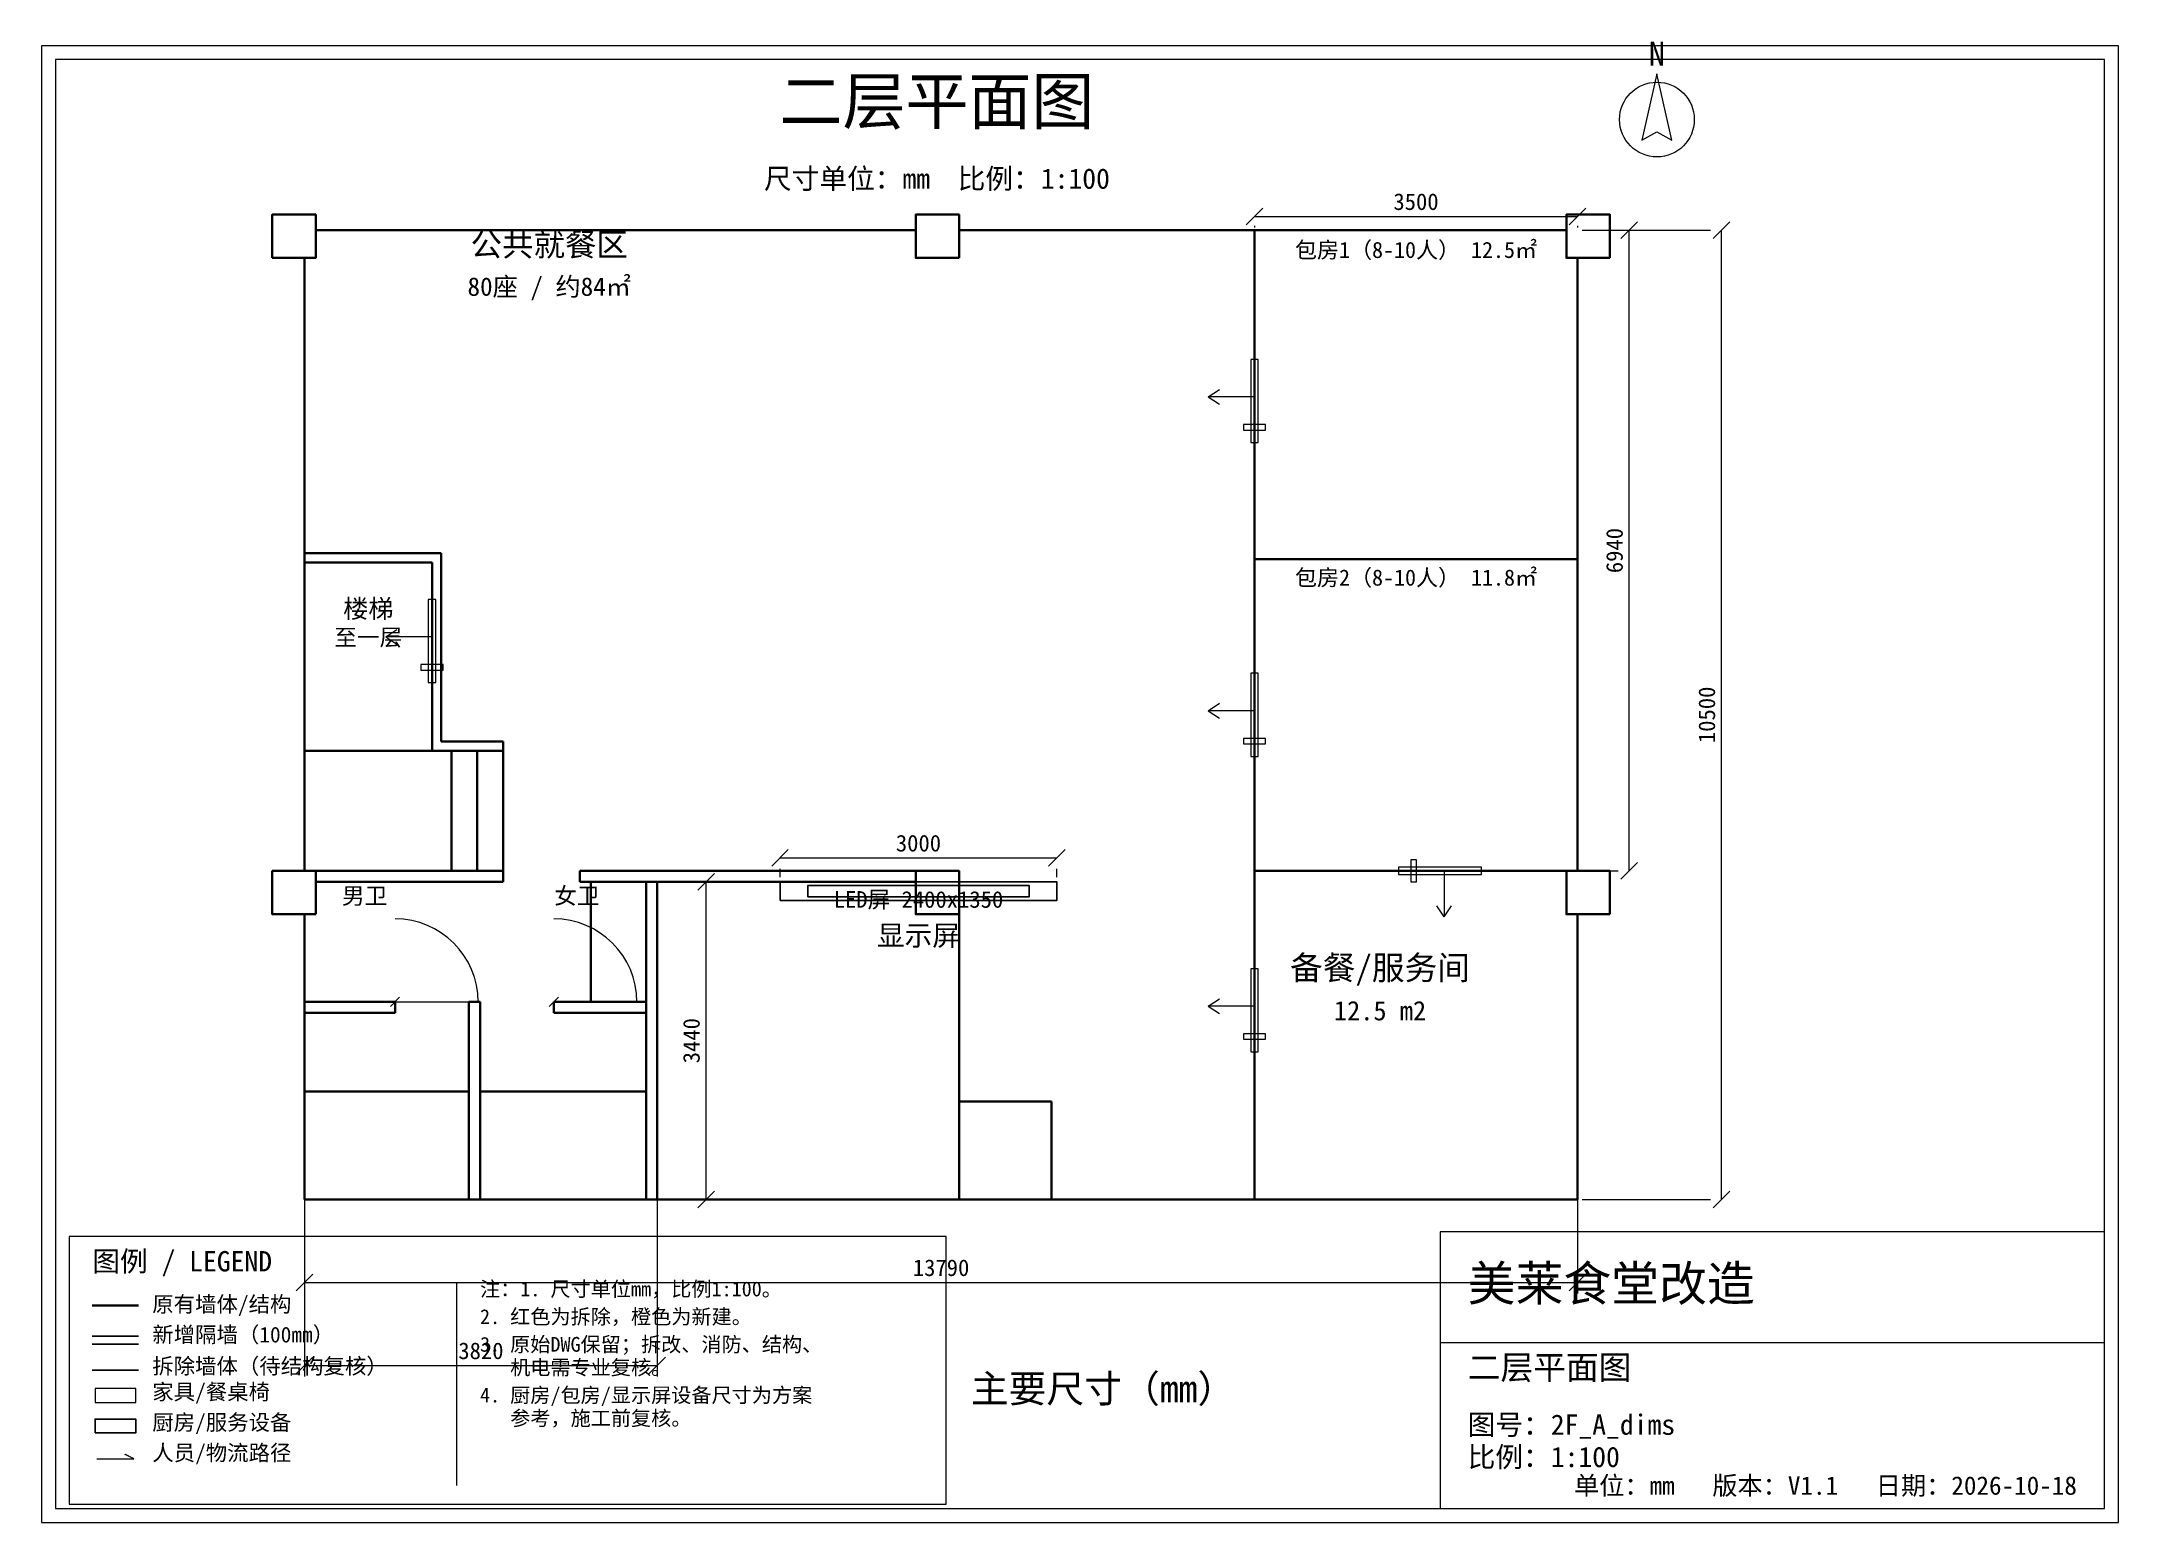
# Model space of a CAD drawing. Header units: millimetres. Extents: x -2500 to 20000, y -3500 to 12545.
import ezdxf
from ezdxf.enums import TextEntityAlignment as Align

# ---------------------------------------------------------------- set-up
doc = ezdxf.new("R2010")
doc.units = ezdxf.units.MM
doc.linetypes.add('DASHED', pattern=[1.524, 1.27, -0.254])
for name, color, linetype, lineweight in [('A-AREA', 5, 'Continuous', 18), ('A-DIM', 1, 'Continuous', 13), ('A-DOOR', 3, 'Continuous', 18), ('A-FURN', 3, 'Continuous', 18), ('A-KITCHEN', 5, 'Continuous', 25), ('A-NOTE', 7, 'Continuous', 13), ('A-PATH', 6, 'DASHED', 18), ('A-SCREEN', 5, 'Continuous', 25), ('A-TEXT', 7, 'Continuous', 18), ('A-TITLE', 7, 'Continuous', 18), ('A-WALL-DEMO', 1, 'DASHED', 25), ('A-WALL-EXIST', 7, 'Continuous', 35), ('A-WALL-NEW', 30, 'Continuous', 25)]:
    doc.layers.add(name, color=color, linetype=linetype, lineweight=lineweight)
doc.styles.add('CN', font='simhei.ttf')

msp = doc.modelspace()

# ---------------------------------------------------------------- linework, layer by layer
at = {"layer": 'A-DIM'}
for p, q in [((10550, 10560), (10730, 10740)), ((10640, 10650), (14140, 10650)), ((14050, 10560), (14230, 10740)), ((14610, 10410), (14790, 10590)), ((15610, 10410), (15790, 10590)), ((10640, 10550), (10640, 10530)), ((14140, 10550), (14140, 10530)), ((14190, 10500), (15580, 10500)), ((14190, 10500), (14580, 10500)), ((14700, 3560), (14700, 10500)), ((15700, 0), (15700, 10500)), ((5410, 3610), (5590, 3790)), ((5500, 3700), (8500, 3700)), ((8410, 3610), (8590, 3790)), ((14610, 3470), (14790, 3650)), ((4220, 3440), (4580, 3440)), ((4610, 3350), (4790, 3530)), ((4700, 0), (4700, 3440)), ((5500, 3490), (5500, 3580)), ((8500, 3490), (8500, 3580)), ((14190, 3560), (14580, 3560)), ((350, 50), (350, -1020)), ((350, 50), (350, -1920)), ((4170, 50), (4170, -1920)), ((4220, 0), (4580, 0)), ((4610, -90), (4790, 90)), ((14140, 50), (14140, -1020)), ((14190, 0), (15580, 0)), ((15610, -90), (15790, 90)), ((260, -990), (440, -810)), ((350, -900), (14140, -900)), ((14050, -990), (14230, -810)), ((260, -1890), (440, -1710)), ((350, -1800), (4170, -1800)), ((4080, -1890), (4260, -1710))]:
    msp.add_line(p, q, dxfattribs=at)
at = {"layer": 'A-DOOR'}
for p, q in [((10140, 8695), (10260, 8775)), ((10640, 8695), (10140, 8695)), ((10140, 8695), (10260, 8615)), ((1230, 6095), (1350, 6175)), ((1730, 6095), (1230, 6095)), ((1230, 6095), (1350, 6015)), ((10140, 5295), (10260, 5375)), ((10640, 5295), (10140, 5295)), ((10140, 5295), (10260, 5215)), ((12695, 3560), (12695, 3060)), ((12695, 3060), (12615, 3180)), ((12695, 3060), (12775, 3180)), ((1279.56, 2089.97), (1379.56, 2189.97)), ((1329.56, 2139.97), (2229.56, 2139.97)), ((2999.56, 2089.97), (3099.56, 2189.97)), ((3049.56, 2139.97), (3949.56, 2139.97)), ((10140, 2095), (10260, 2175)), ((10640, 2095), (10140, 2095)), ((10140, 2095), (10260, 2015))]:
    msp.add_line(p, q, dxfattribs=at)
for points in [[(10600, 8200), (10680, 8200), (10680, 9100), (10600, 9100)], [(10520, 8335), (10760, 8335), (10760, 8395), (10520, 8395)], [(1690, 5600), (1770, 5600), (1770, 6500), (1690, 6500)], [(1610, 5735), (1850, 5735), (1850, 5795), (1610, 5795)], [(10600, 4800), (10680, 4800), (10680, 5700), (10600, 5700)], [(10520, 4935), (10760, 4935), (10760, 4995), (10520, 4995)], [(12200, 3520), (13100, 3520), (13100, 3600), (12200, 3600)], [(12335, 3440), (12395, 3440), (12395, 3680), (12335, 3680)], [(10600, 1600), (10680, 1600), (10680, 2500), (10600, 2500)], [(10520, 1735), (10760, 1735), (10760, 1795), (10520, 1795)]]:
    msp.add_lwpolyline(points, close=True, dxfattribs=at)
for centre in [(1329.56, 2139.97), (3049.56, 2139.97)]:
    msp.add_arc(centre, 900, 0, 90, dxfattribs=at)
at = {"layer": 'A-FURN'}
msp.add_lwpolyline([(-1920, -2200), (-1480, -2200), (-1480, -2050), (-1920, -2050)], close=True, dxfattribs=at)
at = {"layer": 'A-KITCHEN'}
msp.add_lwpolyline([(-1920, -2530), (-1480, -2530), (-1480, -2380), (-1920, -2380)], close=True, dxfattribs=at)
at = {"layer": 'A-PATH'}
for p, q in [((-1900, -2810), (-1500, -2810)), ((-1500, -2810), (-1600, -2760))]:
    msp.add_line(p, q, dxfattribs=at)
at = {"layer": 'A-SCREEN'}
msp.add_lwpolyline([(5800, 3280), (8200, 3280), (8200, 3400), (5800, 3400)], close=True, dxfattribs=at)
at = {"layer": 'A-TITLE'}
for p, q in [((2000, -3100), (2000, -900)), ((12650, -1550), (19850, -1550))]:
    msp.add_line(p, q, dxfattribs=at)
for points in [[(-2500, -3500), (20000, -3500), (20000, 12500), (-2500, 12500)], [(-2350, -3350), (19850, -3350), (19850, 12350), (-2350, 12350)], [(15000, 12195), (14838, 11475), (15000, 11565), (15162, 11475)], [(-2200, -3300), (7300, -3300), (7300, -400), (-2200, -400)], [(12650, -3350), (19850, -3350), (19850, -350), (12650, -350)]]:
    msp.add_lwpolyline(points, close=True, dxfattribs=at)
msp.add_circle((15000, 11700), 405, dxfattribs=at)
at = {"layer": 'A-WALL-DEMO'}
msp.add_line((-1950, -1850), (-1450, -1850), dxfattribs=at)
at = {"layer": 'A-WALL-EXIST'}
for p, q in [((470, 10500), (6970, 10500)), ((7440, 10500), (14020, 10500)), ((10640, 10500), (10640, 0)), ((350, 10200), (350, 3560)), ((14140, 10200), (14140, 3560)), ((1830, 7000), (350, 7000)), ((1830, 7000), (1830, 4960)), ((1730, 6900), (350, 6900)), ((1730, 6900), (1730, 4860)), ((14140, 6937.9), (10640, 6937.9)), ((1830, 4960), (2500, 4960)), ((2500, 4860), (2500, 4960)), ((1730, 4860), (350, 4860)), ((1730, 4860), (2500, 4860)), ((1940, 3560), (1940, 4860)), ((2220, 3560), (2220, 4860)), ((2500, 3560), (2500, 4860)), ((2500, 3560), (350, 3560)), ((2500, 3440), (470, 3440)), ((2500, 3560), (2500, 3440)), ((3330, 3560), (6980, 3560)), ((3330, 3560), (3330, 3440)), ((3330, 3440), (6980, 3440)), ((3450, 3440), (3450, 2140)), ((4050, 3440), (4050, 0)), ((4170, 3440), (4170, 0)), ((7440, 3560), (7440, 0)), ((10640, 3560), (14490, 3560)), ((350, 3090), (350, 0)), ((14140, 3090), (14140, 0)), ((350, 2140), (1330, 2140)), ((1330, 2140), (1330, 2020)), ((2130, 2140), (2250, 2140)), ((2130, 2140), (2130, 0)), ((2250, 2140), (2250, 0)), ((3050, 2140), (3050, 2020)), ((3050, 2140), (4050, 2140)), ((350, 2020), (1330, 2020)), ((3050, 2020), (4050, 2020)), ((350, 1170), (2130, 1170)), ((2250, 1170), (4050, 1170)), ((7440, 1060), (8440, 1060)), ((8440, 1060), (8440, 0)), ((350, 0), (14140, 0)), ((-1950, -1150), (-1450, -1150))]:
    msp.add_line(p, q, dxfattribs=at)
for points in [[(0, 10200), (470, 10200), (470, 10670), (0, 10670)], [(7440, 10200), (6970, 10200), (6970, 10670), (7440, 10670)], [(14490, 10200), (14020, 10200), (14020, 10670), (14490, 10670)], [(470, 3090), (0, 3090), (0, 3560), (470, 3560)], [(7440, 3090), (6970, 3090), (6970, 3560), (7440, 3560)], [(14490, 3090), (14020, 3090), (14020, 3560), (14490, 3560)]]:
    msp.add_lwpolyline(points, close=True, dxfattribs=at)
at = {"layer": 'A-WALL-NEW'}
for p, q in [((-1950, -1480), (-1450, -1480)), ((-1950, -1570), (-1450, -1570))]:
    msp.add_line(p, q, dxfattribs=at)
msp.add_lwpolyline([(5500, 3240), (8500, 3240), (8500, 3440), (5500, 3440)], close=True, dxfattribs=at)

# ---------------------------------------------------------------- texts
at = {"layer": 'A-AREA', "style": 'CN'}
for s, height, p in [('公共就餐区', 250, (3000, 10220)), ('包房1（8-10人） 12.5㎡', 175, (12390, 10200)), ('80座 / 约84㎡', 200, (3000, 9790)), ('包房2（8-10人） 11.8㎡', 175, (12390, 6650)), ('男卫', 180, (1000, 3200)), ('女卫', 180, (3300, 3200)), ('备餐/服务间', 260, (12000, 2380)), ('12.5 m2', 210, (12000, 1940))]:
    msp.add_text(s, height=height, dxfattribs=at).set_placement(p, align=Align.CENTER)
at = {"layer": 'A-DIM', "style": 'CN'}
for s, height, p in [('3500', 180, (12390, 10720)), ('3000', 180, (7000, 3770)), ('13790', 180, (7245, -830)), ('3820', 180, (2260, -1730)), ('主要尺寸（mm）', 300, (9000, -2200))]:
    msp.add_text(s, height=height, dxfattribs=at).set_placement(p, align=Align.CENTER)
for s, p in [('6940', (14630, 7030)), ('10500', (15630, 5250)), ('3440', (4630, 1720))]:
    msp.add_text(s, height=180, rotation=90, dxfattribs=at).set_placement(p, align=Align.CENTER)
at = {"layer": 'A-NOTE', "style": 'CN'}
for s, height, p in [('尺寸单位：mm  比例：1:100', 220, (7200, 10950)), ('至一层', 180, (1040, 6000))]:
    msp.add_text(s, height=height, dxfattribs=at).set_placement(p, align=Align.CENTER)
for s, height, p in [('注：1. 尺寸单位mm，比例1:100。', 160, (2250, -1050)), ('原有墙体/结构', 170, (-1300, -1220)), ('2. 红色为拆除，橙色为新建。', 160, (2250, -1350)), ('新增隔墙（100mm）', 170, (-1300, -1550)), ('3. 原始DWG保留；拆改、消防、结构、', 160, (2250, -1650)), ('拆除墙体（待结构复核）', 170, (-1300, -1890)), ('   机电需专业复核。', 160, (2250, -1900)), ('家具/餐桌椅', 170, (-1300, -2170)), ('4. 厨房/包房/显示屏设备尺寸为方案', 160, (2250, -2200)), ('厨房/服务设备', 170, (-1300, -2500)), ('   参考，施工前复核。', 160, (2250, -2450)), ('人员/物流路径', 170, (-1300, -2830))]:
    msp.add_text(s, height=height, dxfattribs=at).set_placement(p)
at = {"layer": 'A-SCREEN', "style": 'CN'}
for s, height, p in [('LED屏 2400x1350', 180, (7000, 3160)), ('显示屏', 220, (7000, 2750))]:
    msp.add_text(s, height=height, dxfattribs=at).set_placement(p, align=Align.CENTER)
at = {"layer": 'A-TEXT', "style": 'CN'}
for s, height, p in [('二层平面图', 500, (7200, 11650)), ('楼梯', 200, (1040, 6300))]:
    msp.add_text(s, height=height, dxfattribs=at).set_placement(p, align=Align.CENTER)
at = {"layer": 'A-TITLE', "style": 'CN'}
msp.add_text('N', height=260, dxfattribs=at).set_placement((15000, 12285), align=Align.CENTER)
for s, height, p in [('图例 / LEGEND', 220, (-1950, -780)), ('美莱食堂改造', 380, (12950, -1100)), ('二层平面图', 260, (12950, -1950)), ('图号：2F_A_dims', 220, (12950, -2550)), ('比例：1:100', 220, (12950, -2900))]:
    msp.add_text(s, height=height, dxfattribs=at).set_placement(p)
msp.add_text('单位：mm   版本：V1.1   日期：2026-10-18', height=200, dxfattribs=at).set_placement((19550, -3200), align=Align.RIGHT)

doc.saveas('drawing.dxf')
